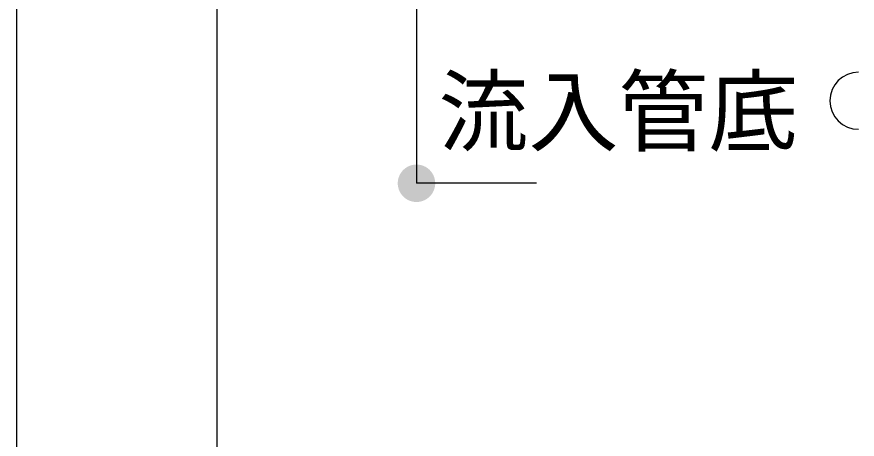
# Model space of a CAD drawing. Units: millimetres, scale not verified. Extents: x -8093 to 8093, y -5792 to 5792.
# Drawn here: x -7450 to -6609, y -2340 to -1918 of the extents above; entities that cross this region are included whole.
import ezdxf
from ezdxf.enums import TextEntityAlignment as Align

# ---------------------------------------------------------------- set-up
doc = ezdxf.new("R2010")
doc.units = ezdxf.units.MM
doc.header["$LTSCALE"] = 30
doc.layers.add('0-1_00クル-フ-0躯体', color=3, linetype='Continuous', lineweight=25)
doc.layers.add('0-4_00クル-フ-6寸法', color=132, linetype='Continuous', lineweight=25)
doc.styles.add('ＭＳ ゴシック', font='')
doc.styles.get('ＭＳ ゴシック').set_extended_font_data('MS Gothic')

msp = doc.modelspace()

# ---------------------------------------------------------------- linework, layer by layer
at = {"layer": '0-1_00クル-フ-0躯体'}
msp.add_arc((-6608.04, -2001.88), 28.5, 90, 270, dxfattribs=at)
at = {"layer": '0-4_00クル-フ-6寸法', "color": 4}
for p, q in [((-7450.18, -3734.01), (-7450.18, -1534.38)), ((-7050.26, -1534.38), (-7050.26, -2084.38)), ((-7250.18, -1784.38), (-7250.18, -3384.38)), ((-6930.26, -2084.38), (-7050.26, -2084.38))]:
    msp.add_line(p, q, dxfattribs=at)
at = {"layer": '0-4_00クル-フ-6寸法'}
for points in [[(-7050.26, -2084.38), (-7061.28, -2069.21), (-7059.3, -2067.95)], [(-7050.26, -2084.38), (-7059.3, -2067.95), (-7057.17, -2066.95)], [(-7050.26, -2084.38), (-7057.17, -2066.95), (-7054.93, -2066.22)], [(-7050.26, -2084.38), (-7054.93, -2066.22), (-7052.61, -2065.78)], [(-7050.26, -2084.38), (-7052.61, -2065.78), (-7050.26, -2065.63)], [(-7050.26, -2084.38), (-7050.26, -2065.63), (-7047.91, -2065.78)], [(-7050.26, -2084.38), (-7047.91, -2065.78), (-7045.6, -2066.22)], [(-7050.26, -2084.38), (-7045.6, -2066.22), (-7043.36, -2066.95)], [(-7050.26, -2084.38), (-7043.36, -2066.95), (-7041.23, -2067.95)], [(-7050.26, -2084.38), (-7041.23, -2067.95), (-7039.24, -2069.21)], [(-7050.26, -2084.38), (-7068.1, -2078.58), (-7067.23, -2076.4)], [(-7050.26, -2084.38), (-7067.23, -2076.4), (-7066.09, -2074.33)], [(-7050.26, -2084.38), (-7066.09, -2074.33), (-7064.71, -2072.43)], [(-7050.26, -2084.38), (-7064.71, -2072.43), (-7063.1, -2070.71)], [(-7050.26, -2084.38), (-7063.1, -2070.71), (-7061.28, -2069.21)], [(-7050.26, -2084.38), (-7039.24, -2069.21), (-7037.43, -2070.71)], [(-7050.26, -2084.38), (-7037.43, -2070.71), (-7035.82, -2072.43)], [(-7050.26, -2084.38), (-7035.82, -2072.43), (-7034.43, -2074.33)], [(-7050.26, -2084.38), (-7034.43, -2074.33), (-7033.3, -2076.4)], [(-7050.26, -2084.38), (-7033.3, -2076.4), (-7032.43, -2078.58)], [(-7050.26, -2084.38), (-7068.98, -2083.2), (-7068.68, -2080.87)], [(-7050.26, -2084.38), (-7068.98, -2085.56), (-7068.98, -2083.2)], [(-7050.26, -2084.38), (-7068.68, -2087.89), (-7068.98, -2085.56)], [(-7050.26, -2084.38), (-7068.68, -2080.87), (-7068.1, -2078.58)], [(-7050.26, -2084.38), (-7068.1, -2090.17), (-7068.68, -2087.89)], [(-7050.26, -2084.38), (-7067.23, -2092.36), (-7068.1, -2090.17)], [(-7050.26, -2084.38), (-7066.09, -2094.43), (-7067.23, -2092.36)], [(-7050.26, -2084.38), (-7064.71, -2096.33), (-7066.09, -2094.43)], [(-7050.26, -2084.38), (-7063.1, -2098.05), (-7064.71, -2096.33)], [(-7050.26, -2084.38), (-7061.28, -2099.55), (-7063.1, -2098.05)], [(-7050.26, -2084.38), (-7059.3, -2100.81), (-7061.28, -2099.55)], [(-7050.26, -2084.38), (-7057.17, -2101.81), (-7059.3, -2100.81)], [(-7050.26, -2084.38), (-7054.93, -2102.54), (-7057.17, -2101.81)], [(-7050.26, -2084.38), (-7052.61, -2102.98), (-7054.93, -2102.54)], [(-7050.26, -2084.38), (-7050.26, -2103.13), (-7052.61, -2102.98)], [(-7050.26, -2084.38), (-7032.43, -2078.58), (-7031.85, -2080.87)], [(-7050.26, -2084.38), (-7031.85, -2080.87), (-7031.55, -2083.2)], [(-7050.26, -2084.38), (-7031.55, -2083.2), (-7031.55, -2085.56)], [(-7050.26, -2084.38), (-7047.91, -2102.98), (-7050.26, -2103.13)], [(-7050.26, -2084.38), (-7045.6, -2102.54), (-7047.91, -2102.98)], [(-7050.26, -2084.38), (-7043.36, -2101.81), (-7045.6, -2102.54)], [(-7050.26, -2084.38), (-7041.23, -2100.81), (-7043.36, -2101.81)], [(-7050.26, -2084.38), (-7039.24, -2099.55), (-7041.23, -2100.81)], [(-7050.26, -2084.38), (-7037.43, -2098.05), (-7039.24, -2099.55)], [(-7050.26, -2084.38), (-7035.82, -2096.33), (-7037.43, -2098.05)], [(-7050.26, -2084.38), (-7034.43, -2094.43), (-7035.82, -2096.33)], [(-7050.26, -2084.38), (-7033.3, -2092.36), (-7034.43, -2094.43)], [(-7050.26, -2084.38), (-7032.43, -2090.17), (-7033.3, -2092.36)], [(-7050.26, -2084.38), (-7031.85, -2087.89), (-7032.43, -2090.17)], [(-7050.26, -2084.38), (-7031.55, -2085.56), (-7031.85, -2087.89)]]:
    msp.add_solid(points, dxfattribs=at)

# ---------------------------------------------------------------- texts
at = {"layer": '0-4_00クル-フ-6寸法', "color": 4, "style": 'ＭＳ ゴシック'}
msp.add_text('流入管底', height=65.98, dxfattribs=at).set_placement((-7028.24, -2065.23), align=Align.BOTTOM_LEFT)

doc.saveas('drawing.dxf')
